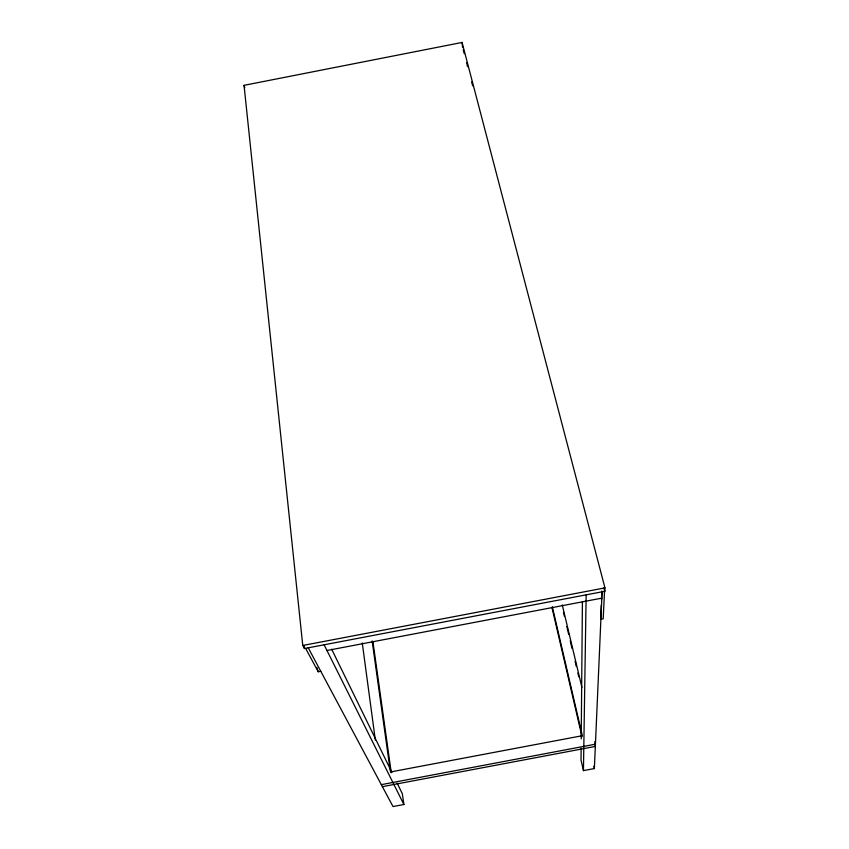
<?xml version="1.0" encoding="UTF-8"?>
<svg xmlns="http://www.w3.org/2000/svg" width="849" height="849" viewBox="0 0 849 849"><rect width="100%" height="100%" fill="white"/><g stroke="black" fill="none" stroke-linecap="round" stroke-linejoin="round"><path stroke-width="1.27" d="M581.13 748.192L581.024 760.078L583.443 770.616L594.364 768.557L602.1 591.817M581.204 738.959L582.414 601.676M583.443 770.616L586.15 594.852M601.272 605.146L600.657 619.314L603.204 618.825L604.573 590.469M601.495 599.999L601.888 590.978M604.785 591.297L604.955 587.879L462.079 42.45L244.045 85.335L302.764 645.473L304.42 648.54L604.785 591.297L603.904 587.911M302.764 645.473L604.955 587.879M326.961 650.493L601.824 598.142M305.576 648.318L318.226 671.75L320.773 671.272M390.423 771.985L582.34 735.701M381.318 784.646L595.436 744.191L594.82 741.612M382.39 786.662L595.329 746.43L594.725 743.851M397.141 783.139L402.352 793.804L403.891 804.502L393.013 806.55L308.24 647.808M324.106 644.784L403.891 804.502M331.672 649.23L391.93 772.473M244.045 85.335L244.777 87.659M316.868 667.399L318.226 671.75M463.246 49.836L464.233 53.636M466.547 62.486L467.544 66.286M471.641 81.95L472.649 85.802M467.375 65.829L467.566 66.657M562.271 604.934L581.926 687.457M563.46 612.384L564.373 616.247M566.824 626.562L568.671 634.299M570.199 640.74L572.035 648.477M575.102 661.36L576.333 666.518M577.861 672.96L578.785 676.823M593.812 766.212L594.364 768.557M552.306 606.706L582.043 734.417M552.02 607.735L582.021 736.688M372.902 641.419L391.262 772.749M372.149 640.984L390.243 770.68M362.268 642.98L375.322 740.052M462.079 42.45L462.588 47.311M304.144 645.898L304.42 648.54"/></g></svg>
